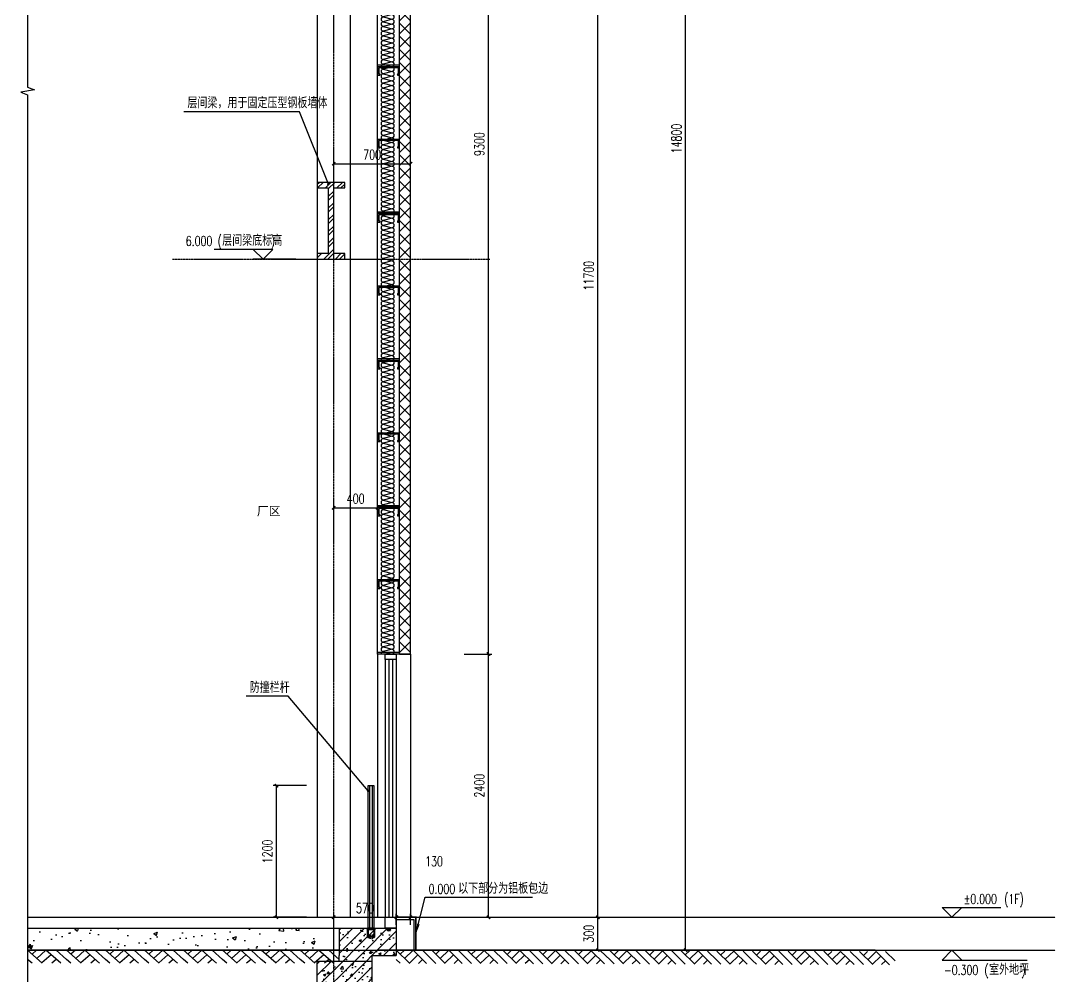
# Model space of a CAD drawing. Extents: x -1899985 to 1774885, y 556286 to 2175695.
# Drawn here: x -1518324 to -1508893, y 567719 to 576432 of the extents above; entities that cross this region are included whole.
import ezdxf

# ---------------------------------------------------------------- set-up
doc = ezdxf.new("R2010")
doc.units = 0
doc.header["$LTSCALE"] = 10
doc.header["$MEASUREMENT"] = 0
for name, pattern in [('20剖面图$0$99轴线参照$0$DOTE', [2.42, 2, -0.2, 0.02, -0.2]), ('20剖面图$0$__DASH', [0.35, 0.25, -0.1]), ('20剖面图$0$DOTE', [2.42, 2, -0.2, 0.02, -0.2])]:
    doc.linetypes.add(name, pattern=pattern)
doc.layers.get('Defpoints').update_dxf_attribs({"color": 210})
for name, color, linetype in [('20剖面图$0$A-AXIS-D', 1, 'Continuous'), ('20剖面图$0$A-AXIS-DOTE', 14, '20剖面图$0$DOTE'), ('20剖面图$0$A-AXIS-DP', 126, 'Continuous'), ('20剖面图$0$A-AXIS-SYMB', 3, 'Continuous'), ('20剖面图$0$A-CURTAIN', 134, 'Continuous'), ('20剖面图$0$A-HATCH-1', 252, 'Continuous'), ('20剖面图$0$A-HATCH-2', 251, 'Continuous'), ('20剖面图$0$A-HRAIL', 173, 'Continuous'), ('20剖面图$0$A-LIN-V', 9, 'Continuous'), ('20剖面图$0$A-SFCE', 30, 'Continuous'), ('20剖面图$0$A-WINDOW', 140, 'Continuous'), ('20剖面图$0$A-剖面图标准尺寸', 191, '20剖面图$0$99轴线参照$0$DOTE'), ('20剖面图$0$AS-COLN', 6, 'Continuous'), ('20剖面图$0$AS-WALL', 40, 'Continuous'), ('20剖面图$0$DIM_ELEV', 3, 'Continuous'), ('20剖面图$0$DIM_LEAD', 3, 'Continuous'), ('20剖面图$0$DIM_SYMB', 3, 'Continuous'), ('20剖面图$0$PUB_HATCH', 8, 'Continuous'), ('20剖面图$0$PUB_TEXT', 7, 'Continuous'), ('20剖面图$0$建-墙-填充', 8, 'Continuous'), ('20剖面图$0$建-柱-钢', 9, 'Continuous'), ('20剖面图$0$立面栏杆', 167, 'Continuous'), ('A-LIN-V', 9, 'Continuous')]:
    doc.layers.add(name, color=color, linetype=linetype)
doc.styles.add('20剖面图$0$_TCH_DIM', font='SIMPLEX', dxfattribs={"bigfont": 'GBCBIG'})
doc.styles.add('20剖面图$0$_TCH_DIM_T3', font='SIMPLEX', dxfattribs={"width": 0.705882, "bigfont": 'GBCBIG'})
doc.styles.add('20剖面图$0$图框', font='')
doc.styles.get('20剖面图$0$图框').set_extended_font_data('SimSun')
doc.dimstyles.new('20剖面图$0$_TCH_ARCH&&30', dxfattribs={"dimtxt": 89.25, "dimasz": 30, "dimexe": 30, "dimexo": 30, "dimgap": 37.875, "dimtad": 1, "dimdec": 0, "dimzin": 0, "dimdsep": 46, "dimtxsty": '20剖面图$0$_TCH_DIM_T3', "dimblk": '20剖面图$0$_ArchTick', "dimcen": 0.09, "dimclrt": 7, "dimazin": 2, "dimtfac": 1, "dimtdec": 0, "dimtix": 1, "dimtmove": 2, "dimatfit": 3, "dimfxl": 1, "dimtolj": 1, "dimtzin": 0, "dimarcsym": 0})
pattern_1 = [(45, (0, 0), (-53.0330086, 53.0330086), []), (50, (0, 0), (215.178055, -18.82564), [22.5, -247.5]), (355, (0, 0), (-41.6254, 225.65764), [18, -198]), (100.4514, (17.93, -1.57), (173.552815, 206.831863), [19.122057, -210.342634]), (46.1842, (0, 60), (320.172315, -49.655704), [33.75, -371.25]), (96.6356, (26.68, 55.86), (280.39881, 292.23536), [28.683086, -315.5139]), (351.1842, (0, 60), (280.398584, 292.23558), [27, -297]), (21, (30, 45), (179.072116, -120.785667), [22.5, -247.5]), (326, (30, 45), (72.9946, 217.545014), [18, -198]), (71.4514, (44.92, 34.93), (252.066789, 96.75915), [19.122057, -210.342634]), (37.5, (0, 0), (3.6479566, 99.868156), [0, -195.6, 0, -201, 0, -198.75]), (7.5, (0, 0), (78.920861, 118.3235136), [0, -114.6, 0, -191.1, 0, -75.75]), (327.5, (-66.9, 0), (160.146731, -6.7664615), [0, -75, 0, -234, 0, -310.5]), (317.5, (-96.9, 0), (174.955851, 30.031495), [0, -97.5, 0, -155.4, 0, -220.5])]

# ---------------------------------------------------------------- blocks, each defined once
blk = doc.blocks.new('20剖面图$0$A$C685418A6')
at = {"layer": '20剖面图$0$立面栏杆'}
for p, q in [((0, 88.5), (76.6, 88.5)), ((0, 88.5), (0, 83.5)), ((76.6, 83.5), (0, 83.5)), ((4.9, 70.2), (4.9, 13.3)), ((11.6, 70.2), (11.6, 13.3)), ((18.3, 83.5), (42.1, 83.5)), ((18.3, 76.8), (58.3, 76.8)), ((24.9, 29.1), (24.9, 13.3)), ((31.6, 29.1), (24.9, 29.1)), ((31.6, 29.1), (31.6, 13.3)), ((44.9, 29.1), (44.9, 13.3)), ((44.9, 29.1), (51.6, 29.1)), ((51.6, 29.1), (51.6, 13.3)), ((64.9, 70.2), (64.9, 13.3)), ((71.6, 70.2), (71.6, 13.3)), ((76.6, 88.5), (76.6, 83.5))]:
    blk.add_line(p, q, dxfattribs=at)
at = {"layer": '20剖面图$0$立面栏杆', "extrusion": (0, 0, -1)}
for centre, major_axis, start_param, end_param in [((18.3, 70.2), (13.3, 0.2), 3.155544, 4.72634), ((18.3, 13.3), (9.43, 9.43), 0.785398, 3.926991), ((18.3, 70.2), (4.71, 4.71), 3.926991, 5.497787), ((18.3, 13.3), (-4.71, 4.71), 2.356194, 5.497787), ((58.3, 13.3), (-9.43, 9.43), 2.356194, 5.497787), ((58.3, 13.3), (-4.71, 4.71), 2.356194, 5.497787), ((58.3, 70.2), (13.3, 0), -1.567074, 0.003723), ((58.3, 70.2), (-4.71, 4.71), 0.785398, 2.356194)]:
    blk.add_ellipse(centre, major_axis=major_axis, ratio=1, start_param=start_param, end_param=end_param, dxfattribs=at)
blk = doc.blocks.new('20剖面图$0$1200')
at = {"layer": '20剖面图$0$A-HRAIL'}
for points in [[(6103.7, -107288.5), (6103.7, -105988.5), (6153.7, -105988.5), (6153.7, -107288.5)], [(6118.7, -107288.5), (6118.7, -105988.5), (6138.7, -105988.5), (6138.7, -107288.5)]]:
    blk.add_lwpolyline(points, close=True, dxfattribs=at)
blk.add_blockref('20剖面图$0$A$C685418A6', (6090.5, -107377), dxfattribs=at)
blk = doc.blocks.new('20剖面图$0$$LinePat$素土夯实')
at = {"color": 0}
for p, q in [((0, -210), (210, 0)), ((120, -300), (420, 0)), ((420, 0), (608, -188)), ((495, -300), (795, 0)), ((615, 0), (705, -90)), ((210, -210), (300, -300)), ((315, -105), (502, -293)), ((705, -300), (795, -210))]:
    blk.add_line(p, q, dxfattribs=at)
blk = doc.blocks.new('20剖面图$0$_ArchTick')
at = {"color": 0, "linetype": 'ByBlock', "const_width": 0.4}
blk.add_lwpolyline([(-0.5, -0.5), (0.5, 0.5)], dxfattribs=at)
blk = doc.blocks.new('*D320')
at = {"layer": '20剖面图$0$A-AXIS-D', "color": 0, "lineweight": -2, "transparency": 16777216}
for p, q in [((-1512633.4, 582757.5), (-1512233.4, 582757.5)), ((-1512263.4, 567957.5), (-1512263.4, 582757.5)), ((-1512633.4, 567957.5), (-1512233.4, 567957.5))]:
    blk.add_line(p, q, dxfattribs=at)
at = {"layer": 'Defpoints', "color": 0, "transparency": 16777216}
for p in [(-1512663.4, 582757.5), (-1512263.4, 582757.5), (-1512663.4, 567957.5)]:
    blk.add_point(p, dxfattribs=at)
at = {"layer": '20剖面图$0$A-AXIS-D', "color": 0, "lineweight": -2, "transparency": 16777216, "xscale": 30, "yscale": 30, "zscale": 30}
for p, rotation in [((-1512263.4, 582757.5), 90), ((-1512263.4, 567957.5), 270)]:
    blk.add_blockref('20剖面图$0$_ArchTick', p, dxfattribs=dict(at, rotation=rotation))
at = {"layer": '20剖面图$0$A-AXIS-D', "color": 7, "transparency": 16777216, "insert": (-1512345.9, 575357.5), "char_height": 89.25, "attachment_point": 5, "rotation": 90, "style": '20剖面图$0$_TCH_DIM_T3'}
blk.add_mtext('\\A1;14800', dxfattribs=at)
blk = doc.blocks.new('*D321')
at = {"layer": '20剖面图$0$A-AXIS-D', "color": 0, "lineweight": -2, "transparency": 16777216}
for p, q in [((-1513433.4, 568257.5), (-1513033.4, 568257.5)), ((-1513063.4, 567957.5), (-1513063.4, 568257.5)), ((-1513433.4, 567957.5), (-1513033.4, 567957.5))]:
    blk.add_line(p, q, dxfattribs=at)
at = {"layer": 'Defpoints', "color": 0, "transparency": 16777216}
for p in [(-1513463.4, 568257.5), (-1513063.4, 568257.5), (-1513463.4, 567957.5)]:
    blk.add_point(p, dxfattribs=at)
at = {"layer": '20剖面图$0$A-AXIS-D', "color": 0, "lineweight": -2, "transparency": 16777216, "xscale": 30, "yscale": 30, "zscale": 30}
for p, rotation in [((-1513063.4, 568257.5), 90), ((-1513063.4, 567957.5), 270)]:
    blk.add_blockref('20剖面图$0$_ArchTick', p, dxfattribs=dict(at, rotation=rotation))
at = {"layer": '20剖面图$0$A-AXIS-D', "color": 7, "transparency": 16777216, "insert": (-1513145.9, 568107.5), "char_height": 89.25, "attachment_point": 5, "rotation": 90, "style": '20剖面图$0$_TCH_DIM_T3'}
blk.add_mtext('\\A1;300', dxfattribs=at)
blk = doc.blocks.new('*D322')
at = {"layer": '20剖面图$0$A-AXIS-D', "color": 0, "lineweight": -2, "transparency": 16777216}
for p, q in [((-1513433.4, 579957.5), (-1513033.4, 579957.5)), ((-1513063.4, 568257.5), (-1513063.4, 579957.5)), ((-1513433.4, 568257.5), (-1513033.4, 568257.5))]:
    blk.add_line(p, q, dxfattribs=at)
at = {"layer": 'Defpoints', "color": 0, "transparency": 16777216}
for p in [(-1513463.4, 579957.5), (-1513063.4, 579957.5), (-1513463.4, 568257.5)]:
    blk.add_point(p, dxfattribs=at)
at = {"layer": '20剖面图$0$A-AXIS-D', "color": 0, "lineweight": -2, "transparency": 16777216, "xscale": 30, "yscale": 30, "zscale": 30}
for p, rotation in [((-1513063.4, 579957.5), 90), ((-1513063.4, 568257.5), 270)]:
    blk.add_blockref('20剖面图$0$_ArchTick', p, dxfattribs=dict(at, rotation=rotation))
at = {"layer": '20剖面图$0$A-AXIS-D', "color": 7, "transparency": 16777216, "insert": (-1513145.9, 574107.5), "char_height": 89.25, "attachment_point": 5, "rotation": 90, "style": '20剖面图$0$_TCH_DIM_T3'}
blk.add_mtext('\\A1;11700', dxfattribs=at)
blk = doc.blocks.new('*D324')
at = {"layer": '20剖面图$0$A-AXIS-DP', "color": 0, "lineweight": -2, "transparency": 16777216}
for p, q in [((-1514281.2, 579957.5), (-1514030.1, 579957.5)), ((-1514060.1, 570657.5), (-1514060.1, 579957.5)), ((-1514281.2, 570657.5), (-1514030.1, 570657.5))]:
    blk.add_line(p, q, dxfattribs=at)
at = {"layer": 'Defpoints', "color": 0, "transparency": 16777216}
for p in [(-1514311.2, 579957.5), (-1514060.1, 579957.5), (-1514311.2, 570657.5)]:
    blk.add_point(p, dxfattribs=at)
at = {"layer": '20剖面图$0$A-AXIS-DP', "color": 0, "lineweight": -2, "transparency": 16777216, "xscale": 30, "yscale": 30, "zscale": 30}
for p, rotation in [((-1514060.1, 579957.5), 90), ((-1514060.1, 570657.5), 270)]:
    blk.add_blockref('20剖面图$0$_ArchTick', p, dxfattribs=dict(at, rotation=rotation))
at = {"layer": '20剖面图$0$A-AXIS-DP', "color": 7, "transparency": 16777216, "insert": (-1514142.6, 575307.5), "char_height": 89.25, "attachment_point": 5, "rotation": 90, "style": '20剖面图$0$_TCH_DIM_T3'}
blk.add_mtext('\\A1;9300', dxfattribs=at)
blk = doc.blocks.new('*D325')
at = {"layer": '20剖面图$0$A-AXIS-DP', "color": 0, "lineweight": -2, "transparency": 16777216}
for p, q in [((-1514281.2, 570657.5), (-1514030.1, 570657.5)), ((-1514060.1, 568257.5), (-1514060.1, 570657.5)), ((-1514281.2, 568257.5), (-1514030.1, 568257.5))]:
    blk.add_line(p, q, dxfattribs=at)
at = {"layer": 'Defpoints', "color": 0, "transparency": 16777216}
for p in [(-1514311.2, 570657.5), (-1514060.1, 570657.5), (-1514311.2, 568257.5)]:
    blk.add_point(p, dxfattribs=at)
at = {"layer": '20剖面图$0$A-AXIS-DP', "color": 0, "lineweight": -2, "transparency": 16777216, "xscale": 30, "yscale": 30, "zscale": 30}
for p, rotation in [((-1514060.1, 570657.5), 90), ((-1514060.1, 568257.5), 270)]:
    blk.add_blockref('20剖面图$0$_ArchTick', p, dxfattribs=dict(at, rotation=rotation))
at = {"layer": '20剖面图$0$A-AXIS-DP', "color": 7, "transparency": 16777216, "insert": (-1514142.6, 569457.5), "char_height": 89.25, "attachment_point": 5, "rotation": 90, "style": '20剖面图$0$_TCH_DIM_T3'}
blk.add_mtext('\\A1;2400', dxfattribs=at)
blk = doc.blocks.new('*D327')
at = {"layer": '20剖面图$0$A-AXIS-DP', "color": 0, "lineweight": -2, "transparency": 16777216}
for p, q in [((-1515718.8, 569457.5), (-1516023, 569457.5)), ((-1515993, 568257.5), (-1515993, 569457.5)), ((-1515718.8, 568257.5), (-1516023, 568257.5))]:
    blk.add_line(p, q, dxfattribs=at)
at = {"layer": 'Defpoints', "color": 0, "transparency": 16777216}
for p in [(-1515993, 569457.5), (-1515688.8, 569457.5), (-1515688.8, 568257.5)]:
    blk.add_point(p, dxfattribs=at)
at = {"layer": '20剖面图$0$A-AXIS-DP', "color": 0, "lineweight": -2, "transparency": 16777216, "xscale": 30, "yscale": 30, "zscale": 30}
for p, rotation in [((-1515993, 569457.5), 90), ((-1515993, 568257.5), 270)]:
    blk.add_blockref('20剖面图$0$_ArchTick', p, dxfattribs=dict(at, rotation=rotation))
at = {"layer": '20剖面图$0$A-AXIS-DP', "color": 7, "transparency": 16777216, "insert": (-1516075.5, 568857.5), "char_height": 89.25, "attachment_point": 5, "rotation": 90, "style": '20剖面图$0$_TCH_DIM_T3'}
blk.add_mtext('\\A1;1200', dxfattribs=at)
blk = doc.blocks.new('20剖面图$0$CURVEPATTERNLIB$SYSLIB$岩棉板')
at = {"color": 0}
for p, q in [((0, -17), (12, -67)), ((12, -67), (24, -17))]:
    blk.add_line(p, q, dxfattribs=at)
for centre, start, end in [((12, -17), 0, 180), ((0, -67), 270, 0), ((24, -67), 180, 270)]:
    blk.add_arc(centre, 12, start, end, dxfattribs=at)
blk = doc.blocks.new('20剖面图$0$CURVEPATTERNLIB$SYSLIB$防水材料1')
at = {"layer": '20剖面图$0$PUB_HATCH'}
h = blk.add_hatch(dxfattribs=at)
h.set_pattern_fill('ANSI31', color=256, scale=10, angle=90, style=0)
h.set_pattern_definition([(45, (-196995.837, -685381.036), (11.22532015, -11.22532015), [])])
h.paths.add_polyline_path([(35, 0), (0, 0), (0, -100), (35, -100), (35, -90), (30, -90), (30, -95), (5, -95), (5, -5), (30, -5), (30, -10), (35, -10)])
h = blk.add_hatch(dxfattribs=at)
h.set_pattern_fill('ANSI31', color=256, scale=10, angle=90, style=0)
h.set_pattern_definition([(45, (-196695.837, -685381.036), (11.22532015, -11.22532015), [])])
h.paths.add_polyline_path([(335, 0), (300, 0), (300, -100), (335, -100), (335, -90), (330, -90), (330, -95), (305, -95), (305, -5), (330, -5), (330, -10), (335, -10)])
at = {"layer": '20剖面图$0$A-LIN-V', "extrusion": (-3.26108e-18, 2.41725e-31, -1)}
blk.add_line((600, 0), (600, -100), dxfattribs=at)
at = {"layer": '20剖面图$0$A-LIN-V'}
for p, q in [((30, -10), (35, -10)), ((330, -10), (335, -10)), ((30, -90), (35, -90)), ((330, -90), (335, -90))]:
    blk.add_line(p, q, dxfattribs=at)
at = {"layer": '20剖面图$0$A-LIN-V', "extrusion": (-3.26108e-18, 2.41725e-31, -1)}
for points in [[(-35, -10), (-35, 0), (0, 0), (0, -100), (-35, -100), (-35, -90)], [(-335, -10), (-335, 0), (-300, 0), (-300, -100), (-335, -100), (-335, -90)], [(-30, -10), (-30, -5), (-5, -5), (-5, -95), (-30, -95), (-30, -90)], [(-330, -10), (-330, -5), (-305, -5), (-305, -95), (-330, -95), (-330, -90)]]:
    blk.add_lwpolyline(points, dxfattribs=at)
at = {"layer": '20剖面图$0$A-LIN-V', "xscale": 0.8142221102150538, "yscale": 0.8108108108108109, "zscale": 0.8142221102150538}
for p in [(0, -20.1), (19.5, -20.1), (39.1, -20.1), (58.6, -20.1), (78.2, -20.1), (97.7, -20.1), (117.2, -20.1), (136.8, -20.1), (156.3, -20.1), (175.9, -20.1), (195.4, -20.1), (215, -20.1), (234.5, -20.1), (254, -20.1), (273.6, -20.1), (293.1, -20.1), (312.7, -20.1), (332.2, -20.1), (351.7, -20.1), (371.3, -20.1), (390.8, -20.1), (410.4, -20.1), (429.9, -20.1), (449.5, -20.1), (469, -20.1), (488.5, -20.1), (508.1, -20.1), (527.6, -20.1), (547.2, -20.1), (566.7, -20.1), (586.2, -20.1)]:
    blk.add_blockref('20剖面图$0$CURVEPATTERNLIB$SYSLIB$岩棉板', p, dxfattribs=at)
blk = doc.blocks.new('*D337')
at = {"layer": '20剖面图$0$A-AXIS-DP', "color": 0, "lineweight": -2, "transparency": 16777216}
for p, q in [((-1515470.6, 574903.1), (-1515470.6, 575158)), ((-1515470.6, 575128), (-1514770.8, 575128)), ((-1514770.8, 574903.1), (-1514770.8, 575158))]:
    blk.add_line(p, q, dxfattribs=at)
at = {"layer": 'Defpoints', "color": 0, "transparency": 16777216}
for p in [(-1514770.8, 575128), (-1515470.6, 574873.1), (-1514770.8, 574873.1)]:
    blk.add_point(p, dxfattribs=at)
at = {"layer": '20剖面图$0$A-AXIS-DP', "color": 0, "lineweight": -2, "transparency": 16777216, "xscale": 30, "yscale": 30, "zscale": 30, "rotation": 180}
blk.add_blockref('20剖面图$0$_ArchTick', (-1515470.6, 575128), dxfattribs=at)
at = {"layer": '20剖面图$0$A-AXIS-DP', "color": 0, "lineweight": -2, "transparency": 16777216, "xscale": 30, "yscale": 30, "zscale": 30}
blk.add_blockref('20剖面图$0$_ArchTick', (-1514770.8, 575128), dxfattribs=at)
at = {"layer": '20剖面图$0$A-AXIS-DP', "color": 7, "transparency": 16777216, "insert": (-1515120.7, 575210.5), "char_height": 89.25, "attachment_point": 5, "style": '20剖面图$0$_TCH_DIM_T3'}
blk.add_mtext('\\A1;700', dxfattribs=at)
blk = doc.blocks.new('*D338')
at = {"layer": '20剖面图$0$A-AXIS-DP', "color": 0, "lineweight": -2, "transparency": 16777216}
for p, q in [((-1515470.6, 571804), (-1515470.6, 572021)), ((-1515470.6, 571991), (-1515070.8, 571991)), ((-1515070.8, 571804), (-1515070.8, 572021))]:
    blk.add_line(p, q, dxfattribs=at)
at = {"layer": 'Defpoints', "color": 0, "transparency": 16777216}
for p in [(-1515070.8, 571991), (-1515470.6, 571774), (-1515070.8, 571774)]:
    blk.add_point(p, dxfattribs=at)
at = {"layer": '20剖面图$0$A-AXIS-DP', "color": 0, "lineweight": -2, "transparency": 16777216, "xscale": 30, "yscale": 30, "zscale": 30, "rotation": 180}
blk.add_blockref('20剖面图$0$_ArchTick', (-1515470.6, 571991), dxfattribs=at)
at = {"layer": '20剖面图$0$A-AXIS-DP', "color": 0, "lineweight": -2, "transparency": 16777216, "xscale": 30, "yscale": 30, "zscale": 30}
blk.add_blockref('20剖面图$0$_ArchTick', (-1515070.8, 571991), dxfattribs=at)
at = {"layer": '20剖面图$0$A-AXIS-DP', "color": 7, "transparency": 16777216, "insert": (-1515270.7, 572073.5), "char_height": 89.25, "attachment_point": 5, "style": '20剖面图$0$_TCH_DIM_T3'}
blk.add_mtext('\\A1;400', dxfattribs=at)
blk = doc.blocks.new('*D341')
at = {"layer": '20剖面图$0$A-AXIS-DP', "color": 0, "lineweight": -2, "transparency": 16777216}
for p, q in [((-1515470.6, 568187.5), (-1515470.6, 568287.9)), ((-1515470.6, 568257.9), (-1514900.6, 568257.9)), ((-1514900.6, 568187.5), (-1514900.6, 568287.9))]:
    blk.add_line(p, q, dxfattribs=at)
at = {"layer": 'Defpoints', "color": 0, "transparency": 16777216}
for p in [(-1514900.6, 568257.9), (-1515470.6, 568157.5), (-1514900.6, 568157.5)]:
    blk.add_point(p, dxfattribs=at)
at = {"layer": '20剖面图$0$A-AXIS-DP', "color": 0, "lineweight": -2, "transparency": 16777216, "xscale": 30, "yscale": 30, "zscale": 30, "rotation": 180}
blk.add_blockref('20剖面图$0$_ArchTick', (-1515470.6, 568257.9), dxfattribs=at)
at = {"layer": '20剖面图$0$A-AXIS-DP', "color": 0, "lineweight": -2, "transparency": 16777216, "xscale": 30, "yscale": 30, "zscale": 30}
blk.add_blockref('20剖面图$0$_ArchTick', (-1514900.6, 568257.9), dxfattribs=at)
at = {"layer": '20剖面图$0$A-AXIS-DP', "color": 7, "transparency": 16777216, "insert": (-1515185.6, 568340.4), "char_height": 89.25, "attachment_point": 5, "style": '20剖面图$0$_TCH_DIM_T3'}
blk.add_mtext('\\A1;570', dxfattribs=at)
blk = doc.blocks.new('*D342')
at = {"layer": '20剖面图$0$A-AXIS-DP', "color": 0, "lineweight": -2, "transparency": 16777216}
for p, q in [((-1514900.6, 568187.5), (-1514900.6, 568287.9)), ((-1514900.6, 568257.9), (-1514770.8, 568257.9)), ((-1514770.8, 568187.5), (-1514770.8, 568287.9))]:
    blk.add_line(p, q, dxfattribs=at)
at = {"layer": 'Defpoints', "color": 0, "transparency": 16777216}
for p in [(-1514770.8, 568257.9), (-1514900.6, 568157.5), (-1514770.8, 568157.5)]:
    blk.add_point(p, dxfattribs=at)
at = {"layer": '20剖面图$0$A-AXIS-DP', "color": 0, "lineweight": -2, "transparency": 16777216, "xscale": 30, "yscale": 30, "zscale": 30, "rotation": 180}
blk.add_blockref('20剖面图$0$_ArchTick', (-1514900.6, 568257.9), dxfattribs=at)
at = {"layer": '20剖面图$0$A-AXIS-DP', "color": 0, "lineweight": -2, "transparency": 16777216, "xscale": 30, "yscale": 30, "zscale": 30}
blk.add_blockref('20剖面图$0$_ArchTick', (-1514770.8, 568257.9), dxfattribs=at)
at = {"layer": '20剖面图$0$A-AXIS-DP', "color": 7, "transparency": 16777216, "insert": (-1514556.7, 568767.4), "char_height": 89.25, "attachment_point": 5, "style": '20剖面图$0$_TCH_DIM_T3'}
blk.add_mtext('\\A1;130', dxfattribs=at)
blk = doc.blocks.new('20剖面图')
at = {"layer": '20剖面图$0$A-HATCH-1'}
h = blk.add_hatch(dxfattribs=at)
h.set_pattern_fill('混凝土', color=256, scale=50)
h.set_pattern_definition([(50, (0, 0), (358.63009, -31.37607), [37.5, -412.5]), (355, (0, 0), (-69.37567, 376.09607), [30, -330]), (100.4514, (29.9, -2.6), (289.25469, 344.71977), [31.870095, -350.57106]), (46.1842, (0, 100), (533.62052, -82.75951), [56.25, -618.75]), (96.6356, (44.47, 93.1), (467.33135, 487.05894), [47.80514, -525.8565]), (351.1842, (0, 100), (467.33097, 487.0593), [45, -495]), (21, (50, 75), (298.453526, -201.309445), [37.5, -412.5]), (326, (50, 75), (121.65767, 362.57502), [30, -330]), (71.4514, (74.87, 58.22), (420.111314, 161.26525), [31.870095, -350.57106]), (37.5, (0, 0), (6.079928, 166.446927), [0, -326, 0, -335, 0, -331.25]), (7.5, (0, 0), (131.534769, 197.205856), [0, -191, 0, -318.5, 0, -126.25]), (327.5, (-111.5, 0), (266.911218, -11.277436), [0, -125, 0, -390, 0, -517.5]), (317.5, (-161.5, 0), (291.593085, 50.05249), [0, -162.5, 0, -259, 0, -367.5])])
h.paths.add_polyline_path([(-1515620.6, 567957.5), (-1515620.6, 568157.5), (-1518261, 568157.5), (-1518261, 567957.5)])
at = {"layer": '20剖面图$0$PUB_HATCH'}
h = blk.add_hatch(dxfattribs=at)
h.set_pattern_fill('多孔材料', color=256, scale=30, style=0)
h.set_pattern_definition([(45, (60, 0), (-60.000061, 60.000061), []), (135, (60, 0), (-60.000061, -60.000061), [])])
h.paths.add_polyline_path([(-1514770.8, 570657.5), (-1514770.8, 582707.5), (-1514870.8, 582707.5), (-1514870.8, 570657.5)])
h = blk.add_hatch(dxfattribs=at)
h.set_pattern_fill('钢筋混凝土', color=256, scale=30, style=0)
h.set_pattern_definition(pattern_1)
h.paths.add_polyline_path([(-1515420.6, 567907.5), (-1515253.9, 567990.8), (-1515220.6, 568157.5), (-1515420.6, 568157.5)])
h = blk.add_hatch(dxfattribs=at)
h.set_pattern_fill('钢筋混凝土', color=256, scale=30, style=0)
h.set_pattern_definition(pattern_1)
h.paths.add_polyline_path([(-1515253.9, 567990.8), (-1515120.6, 567907.5), (-1514900.6, 567907.5), (-1514900.6, 568157.5), (-1515220.6, 568157.5)])
h = blk.add_hatch(dxfattribs=at)
h.set_pattern_fill('钢筋混凝土', color=256, scale=30, style=0)
h.set_pattern_definition(pattern_1)
h.paths.add_polyline_path([(-1515120.6, 567857.5), (-1515120.6, 567907.5), (-1515253.9, 567990.8), (-1515420.6, 567907.5), (-1515420.6, 567857.5)])
h = blk.add_hatch(dxfattribs=at)
h.set_pattern_fill('钢筋混凝土', color=256, scale=30, style=0)
h.set_pattern_definition(pattern_1)
h.paths.add_polyline_path([(-1515120.6, 567507.5), (-1515120.6, 567857.5), (-1515620.6, 567857.5), (-1515620.6, 567507.5)])
at = {"layer": '20剖面图$0$建-墙-填充'}
h = blk.add_hatch(dxfattribs=at)
h.set_pattern_fill('金属', color=256, scale=30, style=0)
h.set_pattern_definition([(45, (0, 0), (-53.0330086, 53.0330086), []), (45, (35.355, 0), (-53.0330086, 53.0330086), [])])
h.paths.add_polyline_path([(-1515370.6, 574958.1), (-1515620.6, 574958.1), (-1515620.6, 574908.1), (-1515520.6, 574908.1), (-1515520.6, 574308.1), (-1515620.6, 574308.1), (-1515620.6, 574258.1), (-1515370.6, 574258.1), (-1515370.6, 574308.1), (-1515470.6, 574308.1), (-1515470.6, 574908.1), (-1515370.6, 574908.1)])
at = {"layer": '20剖面图$0$A-AXIS-DOTE'}
for p, q in [((-1515470.6, 565580.6), (-1515470.6, 585146)), ((-1516940.8, 574257.5), (-1514047.8, 574257.5))]:
    blk.add_line(p, q, dxfattribs=at)
at = {"layer": '20剖面图$0$A-AXIS-DOTE', "linetype": '20剖面图$0$__DASH', "ltscale": 2}
for p, q in [((-1518261, 568257.5), (-1508893.3, 568257.5)), ((-1518261, 567957.5), (-1508893.3, 567957.5))]:
    blk.add_line(p, q, dxfattribs=at)
at = {"layer": '20剖面图$0$A-AXIS-SYMB'}
for p, q in [((-1515782.6, 575602.5), (-1516835.7, 575602.5)), ((-1515519.5, 574942.4), (-1515782.6, 575602.5))]:
    blk.add_line(p, q, dxfattribs=at)
at = {"layer": '20剖面图$0$A-AXIS-SYMB', "const_width": 12}
blk.add_lwpolyline([(-1515517.3, 574936.8, 1), (-1515521.7, 574948, 1)], format="xyb", close=True, dxfattribs=at)
at = {"layer": '20剖面图$0$A-CURTAIN', "const_width": 15}
blk.add_lwpolyline([(-1514900.6, 568257.5), (-1514720.8, 568257.5), (-1514720.8, 567957.5)], dxfattribs=at)
at = {"layer": '20剖面图$0$A-CURTAIN'}
blk.add_lwpolyline([(-1514900.6, 568237.5), (-1514740.8, 568237.5), (-1514740.8, 567957.5)], dxfattribs=at)
at = {"layer": '20剖面图$0$A-LIN-V'}
for p, q in [((-1515070.8, 570657.5), (-1515070.8, 582707.5)), ((-1515620.6, 579957.5), (-1515620.6, 568257.5)), ((-1515320.6, 579957.5), (-1515320.6, 568257.5)), ((-1515070.8, 570657.5), (-1515070.5, 568257.5)), ((-1514770.8, 570657.5), (-1514770.8, 568257.5))]:
    blk.add_line(p, q, dxfattribs=at)
at = {"layer": '20剖面图$0$A-SFCE'}
for p, q in [((-1518261, 568257.5), (-1515470.6, 568257.5)), ((-1515470.6, 568257.5), (-1514970.8, 568257.5))]:
    blk.add_line(p, q, dxfattribs=at)
blk.add_lwpolyline([(-1510535.1, 567957.5), (-1515070.8, 567957.5)], dxfattribs=at)
at = {"layer": '20剖面图$0$A-WINDOW'}
for p, q in [((-1515000.6, 570607.5), (-1515000.6, 568257.5)), ((-1514967.6, 570607.5), (-1514967.6, 568257.5)), ((-1514933.6, 570607.5), (-1514933.6, 568257.5)), ((-1514900.6, 570607.5), (-1514900.6, 568257.5))]:
    blk.add_line(p, q, dxfattribs=at)
for points in [[(-1514900.6, 570657.5), (-1514900.6, 570657.5), (-1514900.6, 570607.5), (-1515000.6, 570607.5), (-1515000.6, 570657.5), (-1514900.6, 570657.5)], [(-1514900.6, 568257.5), (-1514900.6, 568257.5), (-1514900.6, 568157.5), (-1515000.6, 568157.5), (-1515000.6, 568257.5), (-1514900.6, 568257.5)]]:
    blk.add_lwpolyline(points, dxfattribs=at)
at = {"layer": '20剖面图$0$AS-COLN'}
for p, q in [((-1515420.6, 568157.5), (-1515220.6, 568157.5)), ((-1515420.6, 568157.5), (-1515420.6, 567907.5)), ((-1515220.6, 568157.5), (-1514900.6, 568157.5)), ((-1514900.6, 568157.5), (-1514900.6, 567907.5)), ((-1515620.6, 567507.5), (-1515620.6, 567857.5)), ((-1515620.6, 567857.5), (-1515120.6, 567857.5)), ((-1515420.6, 567857.5), (-1515420.6, 567907.5)), ((-1515420.6, 567907.5), (-1515420.6, 567907.5)), ((-1515420.6, 567857.5), (-1515120.6, 567857.5)), ((-1515120.6, 567857.5), (-1515120.6, 567907.5)), ((-1515120.6, 567907.5), (-1514900.6, 567907.5)), ((-1515120.6, 567507.5), (-1515120.6, 567857.5))]:
    blk.add_line(p, q, dxfattribs=at)
blk.add_lwpolyline([(-1518261, 568157.5), (-1515420.6, 568157.5), (-1515420.6, 567957.5), (-1518261, 567957.5)], dxfattribs=at)
at = {"layer": '20剖面图$0$AS-WALL'}
for p, q in [((-1514870.8, 570657.5), (-1514870.8, 582707.5)), ((-1514770.8, 570657.5), (-1514770.8, 582707.5)), ((-1514770.8, 570657.5), (-1515070.8, 570657.5)), ((-1514870.8, 570657.5), (-1514770.8, 570657.5))]:
    blk.add_line(p, q, dxfattribs=at)
at = {"layer": '20剖面图$0$DIM_ELEV'}
for p, q in [((-1516025.2, 574347.5), (-1516561.6, 574347.5)), ((-1516115.2, 574257.5), (-1516205.2, 574347.5)), ((-1516115.2, 574257.5), (-1516025.2, 574347.5)), ((-1515814.9, 574257.5), (-1516205.2, 574257.5)), ((-1509835.1, 568257.5), (-1509925.1, 568347.5)), ((-1509925.1, 568347.5), (-1509388.7, 568347.5)), ((-1509835.1, 568257.5), (-1509745.1, 568347.5)), ((-1510045.1, 568257.5), (-1509745.1, 568257.5)), ((-1510045.1, 567957.5), (-1509745.1, 567957.5)), ((-1509835.1, 567957.5), (-1509925.1, 567867.5)), ((-1509835.1, 567957.5), (-1509745.1, 567867.5)), ((-1509925.1, 567867.5), (-1509148.8, 567867.5))]:
    blk.add_line(p, q, dxfattribs=at)
at = {"layer": '20剖面图$0$DIM_LEAD'}
for p, q in [((-1514720.8, 568107.5), (-1514637.7, 568439.8)), ((-1514637.7, 568439.8), (-1513657.7, 568439.8))]:
    blk.add_line(p, q, dxfattribs=at)
blk.add_lwpolyline([(-1514720.8, 568107.5, 0, 24, 0), (-1514698.9, 568194.8, 0, 0, 0)], format="xyseb", dxfattribs=at)
at = {"layer": '20剖面图$0$DIM_SYMB'}
for p, q in [((-1515886.9, 570272), (-1516268.2, 570272)), ((-1515156.2, 569409.9), (-1515886.9, 570272))]:
    blk.add_line(p, q, dxfattribs=at)
blk.add_lwpolyline([(-1518261, 584475.8), (-1518261, 575825.3), (-1518198, 575802.3), (-1518324, 575780.1), (-1518261, 575757.8), (-1518261, 567107.3)], dxfattribs=at)
at = {"layer": '20剖面图$0$DIM_SYMB', "const_width": 12}
blk.add_lwpolyline([(-1515152.4, 569405.3, 1), (-1515160.1, 569414.4, 1)], format="xyb", close=True, dxfattribs=at)
at = {"layer": '20剖面图$0$建-柱-钢'}
for p, q in [((-1515370.6, 574958.1), (-1515620.6, 574958.1)), ((-1515620.6, 574958.1), (-1515620.6, 574908.1)), ((-1515620.6, 574908.1), (-1515520.6, 574908.1)), ((-1515520.6, 574908.1), (-1515520.6, 574308.1)), ((-1515470.6, 574308.1), (-1515470.6, 574908.1)), ((-1515470.6, 574908.1), (-1515370.6, 574908.1)), ((-1515370.6, 574908.1), (-1515370.6, 574958.1)), ((-1515520.6, 574308.1), (-1515620.6, 574308.1)), ((-1515620.6, 574308.1), (-1515620.6, 574258.1)), ((-1515620.6, 574258.1), (-1515370.6, 574258.1)), ((-1515370.6, 574308.1), (-1515470.6, 574308.1)), ((-1515370.6, 574258.1), (-1515370.6, 574308.1))]:
    blk.add_line(p, q, dxfattribs=at)
at = {"layer": '20剖面图$0$A-HATCH-1', "xscale": -0.446603723545827, "yscale": 0.4, "zscale": 0.4, "rotation": 5.951058325713758e-08}
for p in [(-1517905.9, 567957.5), (-1517550.9, 567957.5), (-1517195.8, 567957.5), (-1516840.8, 567957.5), (-1516485.7, 567957.5), (-1516130.7, 567957.5), (-1515775.6, 567957.5), (-1515420.6, 567957.5)]:
    blk.add_blockref('20剖面图$0$$LinePat$素土夯实', p, dxfattribs=at)
at = {"layer": '20剖面图$0$A-HATCH-2'}
for name, p, xscale, yscale, zscale, rotation in [('20剖面图$0$CURVEPATTERNLIB$SYSLIB$防水材料1', (-1514870.8, 577351.9), 2.210185424023806, 1.999999999990687, 1.999999999990687, 269.9999999972866), ('20剖面图$0$CURVEPATTERNLIB$SYSLIB$防水材料1', (-1514870.8, 576013), 2.210185424023806, 1.999999999990687, 1.999999999990687, 269.9999999972866), ('20剖面图$0$CURVEPATTERNLIB$SYSLIB$防水材料1', (-1514870.8, 574674.1), 2.210185424023806, 1.999999999990687, 1.999999999990687, 269.9999999972866), ('20剖面图$0$CURVEPATTERNLIB$SYSLIB$防水材料1', (-1514870.8, 573335.2), 2.210185424023806, 1.999999999990687, 1.999999999990687, 269.9999999972866), ('20剖面图$0$CURVEPATTERNLIB$SYSLIB$防水材料1', (-1514870.8, 571996.3), 2.210185424023806, 1.999999999990687, 1.999999999990687, 269.9999999972866), ('20剖面图$0$$LinePat$素土夯实', (-1514575.8, 567956.6), -0.4085043249754353, 0.4, 0.4, 359.8414904109428), ('20剖面图$0$$LinePat$素土夯实', (-1514251.1, 567955.7), -0.4085043249754353, 0.4, 0.4, 359.8414904109428), ('20剖面图$0$$LinePat$素土夯实', (-1513926.3, 567954.8), -0.4085043249754353, 0.4, 0.4, 359.8414904109428), ('20剖面图$0$$LinePat$素土夯实', (-1513601.6, 567953.9), -0.4085043249754353, 0.4, 0.4, 359.8414904109428), ('20剖面图$0$$LinePat$素土夯实', (-1513276.8, 567953), -0.4085043249754353, 0.4, 0.4, 359.8414904109428), ('20剖面图$0$$LinePat$素土夯实', (-1512952, 567952.1), -0.4085043249754353, 0.4, 0.4, 359.8414904109428), ('20剖面图$0$$LinePat$素土夯实', (-1512627.3, 567951.2), -0.4085043249754353, 0.4, 0.4, 359.8414904109428), ('20剖面图$0$$LinePat$素土夯实', (-1512302.5, 567950.3), -0.4085043249754353, 0.4, 0.4, 359.8414904109428), ('20剖面图$0$$LinePat$素土夯实', (-1511977.8, 567949.4), -0.4085043249754353, 0.4, 0.4, 359.8414904109428), ('20剖面图$0$$LinePat$素土夯实', (-1511653, 567948.5), -0.4085043249754353, 0.4, 0.4, 359.8414904109428), ('20剖面图$0$$LinePat$素土夯实', (-1511328.2, 567947.6), -0.4085043249754353, 0.4, 0.4, 359.8414904109428), ('20剖面图$0$$LinePat$素土夯实', (-1511003.5, 567946.7), -0.4085043249754353, 0.4, 0.4, 359.8414904109428), ('20剖面图$0$$LinePat$素土夯实', (-1510678.7, 567945.8), -0.4085043249754353, 0.4, 0.4, 359.8414904109428), ('20剖面图$0$$LinePat$素土夯实', (-1510354, 567944.9), -0.4085043249754353, 0.4, 0.4, 359.8414904109428)]:
    blk.add_blockref(name, p, dxfattribs=dict(at, xscale=xscale, yscale=yscale, zscale=zscale, rotation=rotation))
at = {"layer": '20剖面图$0$A-剖面图标准尺寸', "linetype": 'Continuous'}
blk.add_blockref('20剖面图$0$1200', (-1521260, 675446), dxfattribs=at)
at = {"layer": '20剖面图$0$PUB_TEXT'}
for s, height, style, p in [('层间梁，用于固定压型钢板墙体', 101.277, '20剖面图$0$_TCH_DIM', (-1516804.2, 575634)), ('层间梁底标高', 101.28, '20剖面图$0$_TCH_DIM', (-1516486.8, 574379)), ('厂区', 79.3, '20剖面图$0$图框', (-1516170.8, 571920.6)), ('防撞栏杆', 101.28, '20剖面图$0$_TCH_DIM', (-1516236.7, 570303.5)), ('以下部分为铝板包边', 101.28, '20剖面图$0$_TCH_DIM', (-1514336, 568471.3)), ('室外地坪', 101.28, '20剖面图$0$_TCH_DIM', (-1509497, 567731))]:
    blk.add_text(s, height=height, dxfattribs=dict(at, style=style)).set_placement(p)
at = {"layer": '20剖面图$0$PUB_TEXT', "style": '20剖面图$0$_TCH_DIM', "width": 0.705882}
for s, height, p in [('6.000', 89.25, (-1516819.8, 574379)), ('(', 89.2, (-1516528.8, 574379)), (')', 89.2, (-1516044.4, 574379)), ('0.000', 89.25, (-1514606, 568471.3)), ('(1F)', 89.25, (-1509358.7, 568379)), ('%%P0.000', 89.25, (-1509727.7, 568379)), ('(', 89.2, (-1509539, 567731)), (')', 89.2, (-1509202.1, 567731)), ('-0.300', 89.25, (-1509908, 567731))]:
    blk.add_text(s, height=height, dxfattribs=at).set_placement(p)
at = {"layer": '20剖面图$0$A-AXIS-D'}
for p1, p2, picture, middle in [((-1512663.4, 567957.5), (-1512663.4, 582757.5), '*D320', (-1512345.9, 575357.5)), ((-1513463.4, 568257.5), (-1513463.4, 579957.5), '*D322', (-1513145.9, 574107.5)), ((-1513463.4, 567957.5), (-1513463.4, 568257.5), '*D321', (-1513145.9, 568107.5))]:
    dim = blk.add_aligned_dim(p1=p1, p2=p2, distance=-400, dimstyle='20剖面图$0$_TCH_ARCH&&30', dxfattribs=at)
    dim.commit()
    dim.dimension.update_dxf_attribs({"geometry": picture, "text_midpoint": middle})
at = {"layer": '20剖面图$0$A-AXIS-DP'}
for p1, p2, distance, picture, middle in [((-1514311.2, 570657.5), (-1514311.2, 579957.5), -251.1, '*D324', (-1514142.6, 575307.5)), ((-1515470.6, 574873.1), (-1514770.8, 574873.1), 254.9, '*D337', (-1515120.7, 575210.5)), ((-1515470.6, 571774), (-1515070.8, 571774), 216.9, '*D338', (-1515270.7, 572073.5)), ((-1514311.2, 568257.5), (-1514311.2, 570657.5), -251.1, '*D325', (-1514142.6, 569457.5)), ((-1515688.8, 568257.5), (-1515688.8, 569457.5), 304.2, '*D327', (-1516075.5, 568857.5)), ((-1515470.6, 568157.5), (-1514900.6, 568157.5), 100.5, '*D341', (-1515185.6, 568340.4))]:
    dim = blk.add_aligned_dim(p1=p1, p2=p2, distance=distance, dimstyle='20剖面图$0$_TCH_ARCH&&30', dxfattribs=at)
    dim.commit()
    dim.dimension.update_dxf_attribs({"geometry": picture, "text_midpoint": middle})
dim = blk.add_linear_dim(base=(-1514770.8, 568257.9), p1=(-1514900.6, 568157.5), p2=(-1514770.8, 568157.5), angle=0, dimstyle='20剖面图$0$_TCH_ARCH&&30', dxfattribs=at)
dim.commit()
dim.dimension.update_dxf_attribs({"geometry": '*D342', "text_midpoint": (-1514556.7, 568767.4), "dimtype": 161})

msp = doc.modelspace()

# ---------------------------------------------------------------- block references
at = {"layer": 'A-LIN-V'}
msp.add_blockref('20剖面图', (0, 0), dxfattribs=at)

doc.saveas('drawing.dxf')
